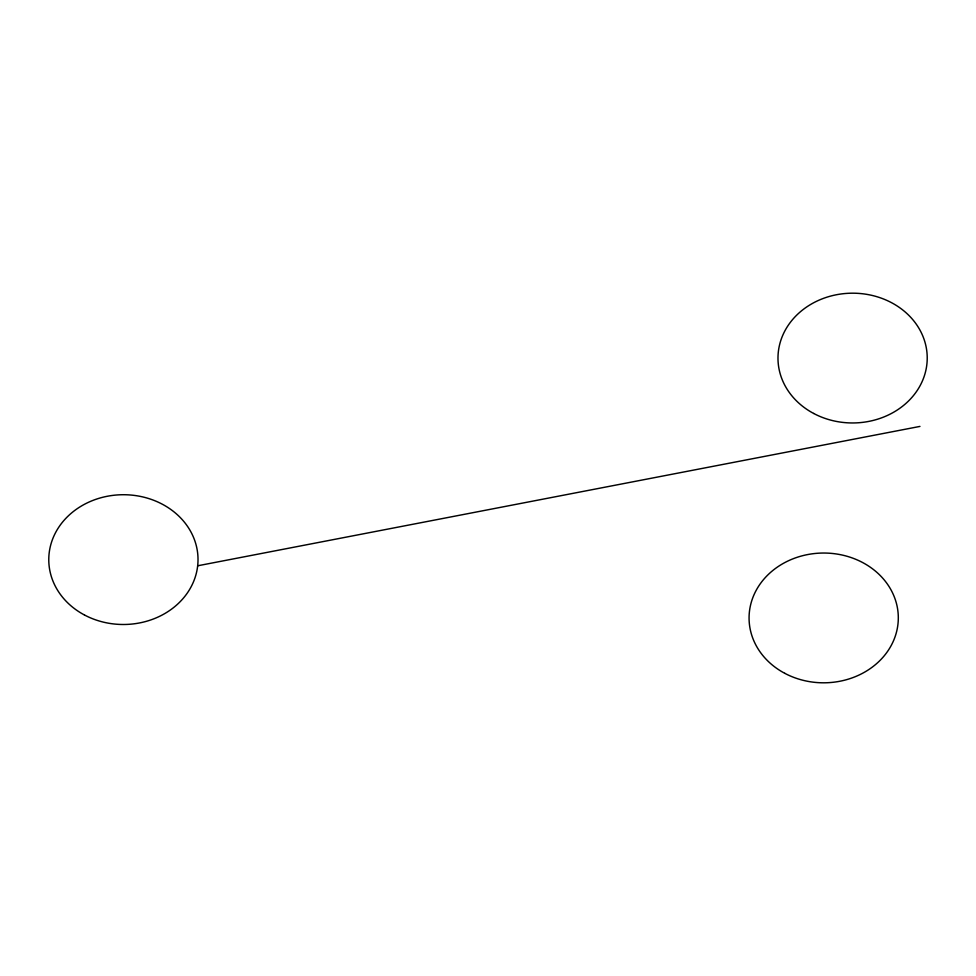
<?xml version="1.0" encoding="UTF-8"?>
<svg xmlns="http://www.w3.org/2000/svg" width="976" height="976" viewBox="0 0 976 976"><rect width="100%" height="100%" fill="white"/><g stroke="black" fill="none" stroke-linecap="round" stroke-linejoin="round"><path stroke-width="1.46" d="M197.677 565.787L919.965 426.414M84.485 615.002A74.615 64.88 -0.2 0 0 197.994 561.163A74.615 64.88 -0.2 0 0 87.718 502.652A74.615 64.88 -0.2 0 0 84.485 615.002M784.777 673.318A74.615 64.88 -0.2 0 0 898.286 619.479A74.615 64.88 -0.2 0 0 788.01 560.968A74.615 64.88 -0.2 0 0 784.777 673.318M813.691 413.47A74.615 64.88 -0.2 0 0 927.2 359.644A74.615 64.88 -0.2 0 0 816.924 301.12A74.615 64.88 -0.2 0 0 813.691 413.47"/></g></svg>
